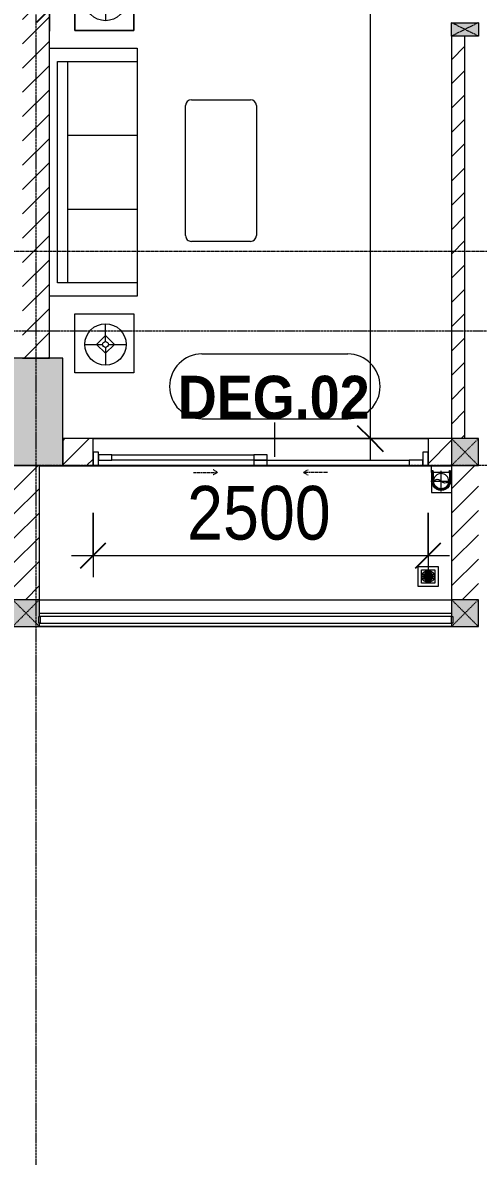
# Model space of a CAD drawing. Header units: millimetres. Extents: x 1591 to 239055, y -15958 to 83255.
# Drawn here: x 203932 to 207332, y 19388 to 27837 of the extents above; entities that cross this region are included whole.
import ezdxf

# ---------------------------------------------------------------- set-up
doc = ezdxf.new("R2010")
doc.units = ezdxf.units.MM
for name, pattern in [('Dash', [6, 3, -3]), ('Dash Dot 3_16_', [7.9375, 4.7625, -1.5875, 0, -1.5875]), ('Grid Line', [22.225, 12.7, -3.175, 3.175, -3.175]), ('IMPORT-CENTER _2_', [40.64, 25.4, -5.08, 5.08, -5.08])]:
    doc.linetypes.add(name, pattern=pattern)
for name, color, linetype, lineweight in [('0-1', 250, 'Continuous', 5), ('A-ANNO-DIMS', 211, 'Continuous', 9), ('A-ANNO-DIMS-160', 211, 'Continuous', 9), ('A-DOOR', 31, 'Continuous', 9), ('A-DOOR-FRAM', 31, 'Continuous', 9), ('A-DOOR-HDLN', 31, 'Dash', 9), ('A-DOOR-IDEN', 31, 'Continuous', 9), ('A-FLOR-1', 7, 'Continuous', 9), ('A-FLOR-2', 9, 'Continuous', 9), ('A-FLOR-HRAL', 11, 'Continuous', 9), ('A-WALL', 113, 'Continuous', 9), ('A-WALL-1', 253, 'Continuous', 18), ('A-WALL-3', 113, 'Continuous', 18), ('A-WALL-PATT-1', 10, 'Continuous', 9), ('A-WALL-PATT-2', 111, 'Continuous', 9), ('G-ANNO-SYMB-1', 111, 'Dash Dot 3_16_', 18), ('G-IMPT', 8, 'Continuous', 9), ('G-IMPT-2', 8, 'IMPORT-CENTER _2_', 9), ('I-FURN', 30, 'Continuous', 9), ('I-FURN-1', 254, 'Continuous', 9), ('M-EQPM', 50, 'Continuous', 9), ('S-COLS', 52, 'Continuous', 9), ('S-COLS-1', 52, 'Continuous', 5), ('S-COLS-2', 250, 'Continuous', 18), ('S-COLS-3', 254, 'Continuous', 9), ('S-COLS-4', 253, 'Continuous', 18), ('S-COLS-5', 52, 'Continuous', 18), ('S-COLS-HDLN', 52, 'Dash', 9), ('S-COLS-HDLN-1', 9, 'Dash', 9), ('S-GRID-1', 1, 'Grid Line', 9)]:
    doc.layers.add(name, color=color, linetype=linetype, lineweight=lineweight)
doc.styles.add('Arial_B_5', font='arialbd_0.ttf', dxfattribs={"width": 0.9, "height": 320})
doc.styles.add('UTM Avo', font='UTM Avo.ttf', dxfattribs={"width": 0.9, "height": 400})
doc.dimstyles.new('1_Dim_chi_tiet_2_5', dxfattribs={"dimscale": 304.8, "dimtxt": 399.720379, "dimasz": 0.629921, "dimexe": 0.524934, "dimexo": 0.0625, "dimgap": 0.052493, "dimtad": 1, "dimdec": 0, "dimrnd": 5, "dimzin": 0, "dimdsep": 46, "dimtxsty": 'UTM Avo', "dimblk1": 'OBLIQUE', "dimblk2": 'OBLIQUE', "dimsah": 1, "dimcen": 0.09, "dimdle": 0.524934, "dimazin": 0, "dimtfac": 1, "dimtdec": 4, "dimtix": 1, "dimtmove": 0, "dimatfit": 3, "dimfxl": 1.049869, "dimfxlon": 1, "dimtvp": 1, "dimtolj": 1, "dimtzin": 0, "dimarcsym": 2})
pattern_1 = [(45, (95879.7, 0), (-90.50967, 90.50967), [])]

# ---------------------------------------------------------------- blocks, each defined once
blk = doc.blocks.new('NCV_TKTC_KET CAU_rvt-1-TKCS_MB TẦNG 6-8')
at = {"layer": 'S-COLS-1'}
h = blk.add_hatch(color=256, dxfattribs=at)
h.paths.add_polyline_path([(108352.6, 24536.9), (108352.6, 25336.9), (107952.6, 25336.9), (107952.6, 24536.9), (107982.6, 24536.9)])
h.paths.add_polyline_path([(107972.6, 24561.9), (107972.6, 24611.9), (107982.6, 24611.9), (107982.6, 24561.9)])
at = {"layer": 'A-FLOR-1'}
for p, q in [((108177.6, 24535.2), (111252.6, 24535.2)), ((108177.6, 23336.9), (111252.6, 23336.9))]:
    blk.add_line(p, q, dxfattribs=at)
at = {"layer": 'S-COLS-2'}
for p, q in [((108352.6, 25336.9), (107952.6, 25336.9)), ((108352.6, 24536.9), (108352.6, 25336.9)), ((107952.6, 24536.9), (108352.6, 24536.9))]:
    blk.add_line(p, q, dxfattribs=at)
blk = doc.blocks.new('LOBBY_SOFA_1 - LOBBY_SOFA_1-V28-TKCS_MB TẦNG 6-8')
at = {"layer": 'I-FURN'}
for p, q in [((-2128.3, 1548.5), (-1160.3, 1548.5)), ((-2172.3, 1064.5), (-2172.3, 1504.5)), ((-1116.3, 1504.5), (-1116.3, 1064.5)), ((-1160.3, 1020.5), (-2128.3, 1020.5)), ((-2688.2, 633.5), (-3128.2, 633.5)), ((-3128.2, 633.5), (-3128.2, 193.5)), ((-2688.2, 193.5), (-2688.2, 633.5)), ((-2556, 660), (-708, 660)), ((-2556, 4.9), (-2556, 660)), ((-2457, 66), (-2457, 660)), ((-1907, 143), (-1907, 660)), ((-1357, 143), (-1357, 660)), ((-807, 660), (-807, 66)), ((-708, 660), (-708, 4.9)), ((-575.9, 633.5), (-135.9, 633.5)), ((-575.9, 193.5), (-575.9, 633.5)), ((-135.9, 633.5), (-135.9, 193.5)), ((-2915.4, 445), (-2915.4, 577)), ((-348.6, 445), (-348.6, 577)), ((-2937.4, 423), (-3069.4, 423)), ((-2981.4, 423), (-2915.4, 489)), ((-2915.4, 357), (-2981.4, 423)), ((-2915.4, 489), (-2849.4, 423)), ((-2849.4, 423), (-2915.4, 357)), ((-2893.4, 423), (-2761.4, 423)), ((-370.6, 423), (-502.6, 423)), ((-348.6, 489), (-414.6, 423)), ((-414.6, 423), (-348.6, 357)), ((-282.6, 423), (-348.6, 489)), ((-348.6, 357), (-282.6, 423)), ((-326.6, 423), (-194.6, 423)), ((-2915.4, 269), (-2915.4, 401)), ((-348.6, 269), (-348.6, 401)), ((-3128.2, 193.5), (-2688.2, 193.5)), ((-135.9, 193.5), (-575.9, 193.5)), ((-807, 143), (-2457, 143)), ((-807, 66), (-2457, 66))]:
    blk.add_line(p, q, dxfattribs=at)
for centre, radius in [((-2915.4, 423), 154), ((-348.6, 423), 154), ((-2915.4, 423), 22), ((-348.6, 423), 22)]:
    blk.add_circle(centre, radius, dxfattribs=at)
for centre, start, end in [((-2128.3, 1504.5), 90, 180), ((-1160.3, 1504.5), 0, 90), ((-2128.3, 1064.5), 180, 270), ((-1160.3, 1064.5), 270, 0)]:
    blk.add_arc(centre, 44, start, end, dxfattribs=at)
at = {"layer": 'I-FURN-1'}
for p, q in [((-2128.3, 1548.5), (-1160.3, 1548.5)), ((-2172.3, 1064.5), (-2172.3, 1504.5)), ((-1116.3, 1504.5), (-1116.3, 1064.5)), ((-1160.3, 1020.5), (-2128.3, 1020.5)), ((-3128.2, 633.5), (-2688.2, 633.5)), ((-3128.2, 193.5), (-3128.2, 633.5)), ((-2688.2, 633.5), (-2688.2, 193.5)), ((-2556, 660), (-708, 660)), ((-2556, 4.9), (-2556, 660)), ((-708, 660), (-708, 4.9)), ((-575.9, 633.5), (-135.9, 633.5)), ((-575.9, 193.5), (-575.9, 633.5)), ((-135.9, 633.5), (-135.9, 193.5)), ((-2688.2, 193.5), (-3128.2, 193.5)), ((-135.9, 193.5), (-575.9, 193.5))]:
    blk.add_line(p, q, dxfattribs=at)
for centre, start, end in [((-2128.3, 1504.5), 90, 180), ((-1160.3, 1504.5), 0, 90), ((-2128.3, 1064.5), 180, 270), ((-1160.3, 1064.5), 270, 0)]:
    blk.add_arc(centre, 44, start, end, dxfattribs=at)
blk = doc.blocks.new('G1_SOF - BO TRU - 100x200-746114-TKCS_MB TẦNG 6-8')
at = {"layer": 'S-COLS'}
blk.add_hatch(color=256, dxfattribs=at).paths.add_polyline_path([(50, -100), (50, 100), (-50, 100), (-50, -100)])
at = {"layer": 'S-COLS-4'}
for p, q in [((-50, 100), (50, 100)), ((-50, -100), (-50, 100)), ((50, 100), (50, -100)), ((50, -100), (-50, -100))]:
    blk.add_line(p, q, dxfattribs=at)
at = {"layer": 'S-COLS-HDLN-1'}
for p, q in [((50, -100), (-50, 100)), ((-50, -100), (50, 100))]:
    blk.add_line(p, q, dxfattribs=at)
blk = doc.blocks.new('NCV_TKTC_TANG 6 - 8_rvt-2-TKCS_MB TẦNG 6-8')
at = {"layer": 'A-WALL-PATT-1'}
h = blk.add_hatch(dxfattribs=at)
h.set_pattern_fill('FP_1', color=256, style=0, pattern_type=2)
h.set_pattern_definition([(45, (0, 0), (-90.50967, 90.50967), [])])
h.paths.add_polyline_path([(111352.6, 24736.9), (111352.6, 27736.9), (111252.6, 27736.9), (111252.6, 24736.9)])
at = {"layer": 'A-FLOR-2'}
for p, q in [((108577.6, 24736.9), (111077.6, 24736.9)), ((111077.6, 24736.9), (108577.6, 24736.9)), ((108617.6, 24536.9), (109777.6, 24536.9)), ((108177.6, 23536.9), (111252.6, 23536.9))]:
    blk.add_line(p, q, dxfattribs=at)
at = {"layer": 'A-WALL-1'}
for p, q in [((111252.6, 27736.9), (111252.6, 24736.9)), ((111352.6, 24736.9), (111352.6, 27736.9))]:
    blk.add_line(p, q, dxfattribs=at)
at = {"layer": 'I-FURN-1', "rotation": 270.0000000000001}
blk.add_blockref('LOBBY_SOFA_1 - LOBBY_SOFA_1-V28-TKCS_MB TẦNG 6-8', (108247.7, 25090.4), dxfattribs=at)
at = {"layer": 'S-COLS-3', "rotation": 90.0000000000011}
blk.add_blockref('G1_SOF - BO TRU - 100x200-746114-TKCS_MB TẦNG 6-8', (111352.6, 27786.9), dxfattribs=at)
blk = doc.blocks.new('G1_SOF - BO TRU - 200x200-V5-TKCS_MB TẦNG 6-8')
at = {"layer": 'S-COLS'}
blk.add_hatch(color=256, dxfattribs=at).paths.add_polyline_path([(95, -100), (100, -100), (100, -74.6), (95, -74.6), (95, -24.6), (100, -24.6), (100, 100), (-100, 100), (-100, -100)])
at = {"layer": 'S-COLS-5'}
for p, q in [((100, 100), (-100, 100)), ((-100, 100), (-100, -100)), ((100, -24.6), (100, 100)), ((100, -100), (100, -74.6)), ((-100, -100), (100, -100))]:
    blk.add_line(p, q, dxfattribs=at)
at = {"layer": 'S-COLS-HDLN'}
for p, q in [((100, 100), (-100, -100)), ((-100, 100), (100, -100))]:
    blk.add_line(p, q, dxfattribs=at)
blk = doc.blocks.new('G1_SOF - BO TRU - 200x200-V3-TKCS_MB TẦNG 6-8')
at = {"layer": 'S-COLS'}
blk.add_hatch(color=256, dxfattribs=at).paths.add_polyline_path([(-90.1, -100), (100, -100), (100, 100), (-100, 100), (-100, -24.6), (-90.1, -24.6), (-90.1, -74.6), (-100, -74.6), (-100, -100)])
at = {"layer": 'S-COLS-5'}
for p, q in [((100, 100), (-100, 100)), ((-100, 100), (-100, -24.6)), ((100, -100), (100, 100)), ((-100, -74.6), (-100, -100)), ((-100, -100), (100, -100))]:
    blk.add_line(p, q, dxfattribs=at)
at = {"layer": 'S-COLS-HDLN'}
for p, q in [((100, 100), (-100, -100)), ((-100, 100), (100, -100))]:
    blk.add_line(p, q, dxfattribs=at)
blk = doc.blocks.new('G1_SOF - BO TRU - 200x200-3056268-TKCS_MB TẦNG 6-8')
at = {"layer": 'S-COLS'}
blk.add_hatch(color=256, dxfattribs=at).paths.add_polyline_path([(100, -100), (100, 100), (-100, 100), (-100, -100)])
at = {"layer": 'S-COLS-5'}
for p, q in [((100, 100), (-100, 100)), ((-100, 100), (-100, -100)), ((100, -100), (100, 100)), ((-100, -100), (100, -100))]:
    blk.add_line(p, q, dxfattribs=at)
at = {"layer": 'S-COLS-HDLN'}
for p, q in [((100, 100), (-100, -100)), ((-100, 100), (100, -100))]:
    blk.add_line(p, q, dxfattribs=at)
blk = doc.blocks.new('TKTC_XREF_251221_MB TANG 2-7 - TKTC_XREF_260130_MB TANG 2-5_dwg_$cc-4746805-TKCS_MB TẦNG 6-8')
at = {"layer": 'G-IMPT-2'}
for p, q in [((-0.673, 0), (0.673, 0)), ((0, -0.673), (0, 0.673))]:
    blk.add_line(p, q, dxfattribs=at)
at = {"layer": 'M-EQPM'}
blk.add_circle((0, 0), 0.5, dxfattribs=at)
for centre, radius, start, end in [((0, 0), 0.5, 90, 270), ((0.188, 0.25), 0.313, 126.8699, 233.1301), ((-0.188, -0.25), 0.313, 306.8699, 53.1301)]:
    blk.add_arc(centre, radius, start, end, dxfattribs=at)
blk = doc.blocks.new('TKTC_XREF_251221_MB TANG 2-7 - TKTC_XREF_260130_MB TANG 2-5_dwg_CUM U_DN100-4746799-TKCS_MB TẦNG 6-8')
at = {"layer": 'G-IMPT'}
blk.add_hatch(color=256, dxfattribs=at).paths.add_polyline_path([(0, 61), (15.8, 58.9), (30.5, 52.8), (43.1, 43.1), (52.8, 30.5), (58.9, 15.8), (61, 0), (58.9, -15.8), (52.8, -30.5), (43.1, -43.1), (30.5, -52.8), (15.8, -58.9), (0, -61), (0, -57), (14.8, -55.1), (28.5, -49.4), (40.3, -40.3), (49.4, -28.5), (55.1, -14.8), (57, 0), (55.1, 14.8), (49.4, 28.5), (40.3, 40.3), (28.5, 49.4), (14.8, 55.1), (0, 57)])
for p, q in [((-79.1, 66.6), (-79.1, 63.4)), ((-76.6, 66.6), (-76.6, 63.4)), ((-74.6, 66.6), (-74.6, 63.4)), ((-72.7, 69.3), (-72.7, 60.7)), ((-66.9, 67.9), (-71.7, 67.9)), ((-66.9, 62.1), (-71.7, 62.1)), ((-65, 69), (0, 69)), ((-79.1, -63.4), (-79.1, -66.6)), ((-76.6, -63.4), (-76.6, -66.6)), ((-74.6, -63.4), (-74.6, -66.6)), ((-72.7, -60.7), (-72.7, -69.3)), ((-66.9, -62.1), (-71.7, -62.1)), ((-66.9, -67.9), (-71.7, -67.9)), ((-65, -69), (0, -69))]:
    blk.add_line(p, q, dxfattribs=at)
at = {"layer": 'G-IMPT', "flags": 128}
for points in [[(-72.7, 67.6), (-78.1, 67.6), (-78.1, 62.4), (-72.7, 62.4)], [(-71.7, 59.2), (-66.9, 59.2), (-66.9, 70.8), (-71.7, 70.8)], [(-66.9, 70.8), (-66.9, 72.7), (-65, 72.7), (-65, 57.3), (-66.9, 57.3), (-66.9, 59.2)], [(-65, 61), (0, 61), (0, 57)], [(-72.7, -62.4), (-78.1, -62.4), (-78.1, -67.6), (-72.7, -67.6)], [(-71.7, -70.8), (-66.9, -70.8), (-66.9, -59.2), (-71.7, -59.2)], [(-66.9, -59.2), (-66.9, -57.3), (-65, -57.3), (-65, -72.7), (-66.9, -72.7), (-66.9, -70.8)], [(-65, -61), (0, -61), (0, -57)]]:
    blk.add_lwpolyline(points, dxfattribs=at)
at = {"layer": 'G-IMPT'}
for centre, radius, start, end in [((-78.1, 66.6), 0.96, 90, 180), ((-78.1, 63.4), 0.96, 180, 270), ((-71.1, 69.3), 1.56, 112.61986, 247.38014), ((-67.9, 65), 4.8, 143.1301, 216.8699), ((-71.1, 60.7), 1.56, 112.61986, 247.38014), ((0, 0), 69, 270, 90), ((0, 0), 61, 270, 90), ((0, 0), 57, 270, 90), ((-78.1, -63.4), 0.96, 90, 180), ((-78.1, -66.6), 0.96, 180, 270), ((-71.1, -60.7), 1.56, 112.61986, 247.38014), ((-67.9, -65), 4.8, 143.1301, 216.8699), ((-71.1, -69.3), 1.56, 112.61986, 247.38014)]:
    blk.add_arc(centre, radius, start, end, dxfattribs=at)
blk = doc.blocks.new('TKTC_XREF_251221_MB TANG 2-7 - TKTC_XREF_260130_MB TANG 2-5_dwg_THU NUOC - THU NUOC-444531-TKCS_MB TẦNG 1-4746810-TKCS_MB TẦNG 6-8')
at = {"layer": 'G-IMPT'}
for p, q in [((-23.3, 10.8), (40.9, 10.8)), ((40.9, 4.8), (-23.3, 4.8)), ((-11, 23.3), (28.5, 23.3)), ((28.5, 17.3), (-11, 17.3)), ((-1.1, 35.6), (18.5, 35.6)), ((18.5, 29.6), (-1.1, 29.6)), ((-23.3, -13.6), (40.9, -13.6)), ((40.9, -19.6), (-23.3, -19.6)), ((-11, -26.1), (28.5, -26.1)), ((28.5, -32.1), (-11, -32.1)), ((-1.1, -38.5), (18.5, -38.5)), ((18.5, -44.5), (-1.1, -44.5))]:
    blk.add_line(p, q, dxfattribs=at)
at = {"layer": 'G-IMPT', "flags": 128}
for points in [[(83.7, -79.4), (83.7, 70.6), (-66.3, 70.6), (-66.3, -79.4)], [(58.7, -54.4), (58.7, 45.6), (-41.3, 45.6), (-41.3, -54.4)]]:
    blk.add_lwpolyline(points, close=True, dxfattribs=at)
for points in [[(-23.3, -1.2), (0.7, -1.2), (0.7, -7.2), (-23.3, -7.2)], [(40.9, -7.2), (16.7, -7.2), (16.7, -1.2), (40.9, -1.2)]]:
    blk.add_lwpolyline(points, dxfattribs=at)
at = {"layer": 'G-IMPT'}
for centre, radius, start, end in [((8.7, -4.4), 45, 360, 180), ((8.7, -4.4), 45, 360, 180), ((-23.3, 7.8), 3, 90, 270), ((-11, 20.3), 3, 90, 270), ((-1.1, 32.6), 3, 90, 270), ((18.5, 32.6), 3, 270, 90), ((28.5, 20.3), 3, 270, 90), ((40.9, 7.8), 3, 270, 90), ((8.7, -4.4), 45, 180, 360), ((8.7, -4.4), 45, 180, 360), ((-23.3, -4.2), 3, 90, 270), ((-23.3, -16.6), 3, 90, 270), ((-11, -29.1), 3, 90, 270), ((-1.1, -41.5), 3, 90, 270), ((18.5, -41.5), 3, 270, 90), ((28.5, -29.1), 3, 270, 90), ((40.9, -4.2), 3, 270, 90), ((40.9, -16.6), 3, 270, 90)]:
    blk.add_arc(centre, radius, start, end, dxfattribs=at)
blk = doc.blocks.new('TKTC_XREF_251221_MB TANG 2-7 - TKTC_XREF_251221_MB TANG 2-7-2039446-TKCS_MB TẦNG 6-8')
at = {"layer": 'M-EQPM'}
for p, q in [((77450.2, 7248.2), (77450.6, 7298)), ((77450.6, 7298), (77600, 7298)), ((77600, 7248.2), (77450.2, 7248.2)), ((77600, 7248.1), (77450.5, 7248.1)), ((77450.5, 7248.1), (77450.5, 7098.4)), ((77450.5, 7098.4), (77600, 7098.4))]:
    blk.add_line(p, q, dxfattribs=at)
at = {"extrusion": (0, 0, -1)}
for name, p, xscale, yscale, zscale, rotation in [('TKTC_XREF_251221_MB TANG 2-7 - TKTC_XREF_260130_MB TANG 2-5_dwg_$cc-4746805-TKCS_MB TẦNG 6-8', (-77522, 7183.2), 113.7150000000073, 113.7150000000073, -113.7150000000073, 89.99900866374671), ('TKTC_XREF_251221_MB TANG 2-7 - TKTC_XREF_260130_MB TANG 2-5_dwg_CUM U_DN100-4746799-TKCS_MB TẦNG 6-8', (-77522.9, 7183.2), 0.9975000000000007, 0.9975000000000007, -0.9975000000000008, 270.0009913382951)]:
    blk.add_blockref(name, p, dxfattribs=dict(at, xscale=xscale, yscale=yscale, zscale=zscale, rotation=rotation))
at = {"extrusion": (0, 0, -1), "zscale": -1}
blk.add_blockref('TKTC_XREF_251221_MB TANG 2-7 - TKTC_XREF_260130_MB TANG 2-5_dwg_THU NUOC - THU NUOC-444531-TKCS_MB TẦNG 1-4746810-TKCS_MB TẦNG 6-8', (-77434.2, 6477.7), dxfattribs=at)
blk = doc.blocks.new('DEG_02-DEG_03 - DEG_02-2500x2400mm-CỬA ĐI 02 CÁNH TRƯỢT-625766-TKCS_MB TẦNG 6-8')
at = {"layer": 'A-DOOR'}
for p, q in [((-1110, 100), (-1210, 100)), ((-1210, 100), (-1210, 60)), ((-1110, 60), (-1110, 100)), ((-1110, 100), (-50, 100)), ((50, 100), (-50, 100)), ((-50, 100), (-50, 60)), ((50, 60), (50, 100)), ((-1210, 60), (-1110, 60)), ((-50, 60), (-1110, 60)), ((50, 60), (-50, 60)), ((-50, 60), (-50, 20)), ((-50, 60), (50, 60)), ((-50, 20), (50, 20)), ((50, 20), (50, 60)), ((50, 60), (1110, 60)), ((1110, 20), (50, 20)), ((1210, 60), (1110, 60)), ((1110, 60), (1110, 20)), ((1110, 20), (1210, 20)), ((1210, 20), (1210, 60))]:
    blk.add_line(p, q, dxfattribs=at)
at = {"layer": 'A-DOOR-FRAM'}
for p, q in [((-1210, 100), (-1250, 100)), ((-1250, 100), (-1250, 0)), ((-1210, 0), (-1210, 100)), ((1250, 100), (1210, 100)), ((1210, 100), (1210, 0)), ((1250, 0), (1250, 100)), ((-1250, 0), (-1210, 0)), ((1210, 0), (1250, 0))]:
    blk.add_line(p, q, dxfattribs=at)
at = {"layer": 'A-DOOR-HDLN'}
for p, q in [((-320.4, 151.1), (-355, 171.1)), ((320.4, 151.1), (355, 171.1)), ((-500.4, 151.1), (-320.4, 151.1)), ((-320.4, 151.1), (-355, 131.1)), ((320.4, 151.1), (355, 131.1)), ((500.4, 151.1), (320.4, 151.1))]:
    blk.add_line(p, q, dxfattribs=at)
blk = doc.blocks.new('Railing - 50 x 10mm-1251311-TKCS_MB TẦNG 6-8')
at = {"layer": 'A-FLOR-HRAL'}
for p, q in [((25, 5), (-25, 5)), ((-25, 5), (-25, -5)), ((25, -5), (25, 5)), ((-25, -5), (25, -5))]:
    blk.add_line(p, q, dxfattribs=at)
blk = doc.blocks.new('Railing - Railing-3828144-TKCS_MB TẦNG 6-8')
at = {"layer": 'A-FLOR-HRAL'}
for p, q in [((111252.5, 23412.4), (108182.6, 23412.4)), ((108182.6, 23362.4), (111252.5, 23362.4))]:
    blk.add_line(p, q, dxfattribs=at)
at = {"extrusion": (0, 0, -1), "zscale": -1, "rotation": 90}
for p in [(-108177.6, 23387.4), (-111257.5, 23387.4)]:
    blk.add_blockref('Railing - 50 x 10mm-1251311-TKCS_MB TẦNG 6-8', p, dxfattribs=at)
blk = doc.blocks.new('DIMBLOCK119-TKCS_MB TẦNG 6-8')
at = {"layer": 'A-ANNO-DIMS-160'}
for p, q in [((204132.3, 28254.2), (204132.3, 27774.2)), ((204132.3, 27934.2), (204132.3, 28254.2)), ((212132.3, 28254.2), (212132.3, 27774.2)), ((212132.3, 27934.2), (212132.3, 28254.2)), ((203972.3, 27934.2), (212292.3, 27934.2))]:
    blk.add_line(p, q, dxfattribs=at)
at = {"layer": 'A-ANNO-DIMS-160', "lineweight": 25}
for p, q in [((204132.3, 27934.2), (204228.3, 28030.2)), ((212132.3, 27934.2), (212228.3, 28030.2)), ((204132.3, 27934.2), (204036.3, 27838.2)), ((212132.3, 27934.2), (212036.3, 27838.2))]:
    blk.add_line(p, q, dxfattribs=at)
at = {"layer": 'A-ANNO-DIMS-160', "color": 0, "insert": (207584.5, 28453.9), "char_height": 400, "width": 1314.636, "attachment_point": 1, "line_spacing_factor": 1.110334, "style": 'UTM Avo'}
blk.add_mtext('8000', dxfattribs=at)
blk = doc.blocks.new('_Oblique')
at = {"color": 0, "linetype": 'ByBlock', "lineweight": -2}
blk.add_line((-0.5, -0.5), (0.5, 0.5), dxfattribs=at)
blk = doc.blocks.new('DIMBLOCK127-TKCS_MB TẦNG 6-8')
at = {"layer": 'A-ANNO-DIMS-160'}
for p, q in [((206526.9, 24576.9), (206526.9, 33496.9)), ((206206.9, 33336.9), (206686.9, 33336.9)), ((206526.9, 33336.9), (206206.9, 33336.9)), ((206206.9, 24736.9), (206686.9, 24736.9)), ((206526.9, 24736.9), (206206.9, 24736.9))]:
    blk.add_line(p, q, dxfattribs=at)
at = {"layer": 'A-ANNO-DIMS-160', "lineweight": 25}
for p, q in [((206526.9, 33336.9), (206430.9, 33432.9)), ((206526.9, 33336.9), (206622.9, 33240.9)), ((206526.9, 24736.9), (206430.9, 24832.9)), ((206526.9, 24736.9), (206622.9, 24640.9))]:
    blk.add_line(p, q, dxfattribs=at)
at = {"layer": 'A-ANNO-DIMS-160', "color": 0, "insert": (206007.3, 28489.2), "char_height": 400, "width": 1314.636, "attachment_point": 1, "rotation": 90, "line_spacing_factor": 1.110334, "style": 'UTM Avo'}
blk.add_mtext('8600', dxfattribs=at)
blk = doc.blocks.new('DIMBLOCK176-TKCS_MB TẦNG 6-8')
at = {"layer": 'A-ANNO-DIMS-160'}
for p, q in [((204457.3, 24185), (204457.3, 23705)), ((204457.3, 23865), (204457.3, 24185)), ((206957.3, 24185), (206957.3, 23705)), ((206957.3, 23865), (206957.3, 24185)), ((204297.3, 23865), (207117.3, 23865))]:
    blk.add_line(p, q, dxfattribs=at)
at = {"layer": 'A-ANNO-DIMS-160', "lineweight": 25}
for p, q in [((204457.3, 23865), (204553.3, 23961)), ((206957.3, 23865), (207053.3, 23961)), ((204457.3, 23865), (204361.3, 23769)), ((206957.3, 23865), (206861.3, 23769))]:
    blk.add_line(p, q, dxfattribs=at)
at = {"layer": 'A-ANNO-DIMS-160', "color": 0, "insert": (205159.5, 24384.6), "char_height": 400, "width": 1314.636, "attachment_point": 1, "line_spacing_factor": 1.110334, "style": 'UTM Avo'}
blk.add_mtext('2500', dxfattribs=at)
blk = doc.blocks.new('STN_Door Tag - STN_Door Tag-1788670-TKCS_MB TẦNG 6-8')
at = {"layer": 'A-DOOR-IDEN'}
for p, q in [((-3.37, 1.495), (3.431, 1.495)), ((-3.37, -1.524), (3.431, -1.524))]:
    blk.add_line(p, q, dxfattribs=at)
for centre, start, end in [((-3.37, -0.015), 90, 270), ((3.431, -0.015), 270, 90)]:
    blk.add_arc(centre, 1.509, start, end, dxfattribs=at)

msp = doc.modelspace()

# ---------------------------------------------------------------- hatches: boundary and pattern name
at = {"layer": 'A-WALL-PATT-2'}
h = msp.add_hatch(dxfattribs=at)
h.set_pattern_fill('FP_1', color=256, style=0, pattern_type=2)
h.set_pattern_definition(pattern_1)
h.paths.add_polyline_path([(203932.3, 25336.9), (204132.3, 25336.9), (204132.3, 28836.9), (203932.3, 28836.9), (203932.3, 25736.7)])
h.paths.add_polyline_path([(203932.3, 29036.9), (204132.3, 29036.9), (204132.3, 32536.9), (203932.3, 32536.9), (203932.3, 29969.4)])
h = msp.add_hatch(dxfattribs=at)
h.set_pattern_fill('FP_1', color=256, style=0, pattern_type=2)
h.set_pattern_definition(pattern_1)
h.paths.add_polyline_path([(206957.3, 24536.9), (207132.3, 24536.9), (207132.3, 24736.9), (206957.3, 24736.9), (206957.3, 24678.5)])
h.paths.add_polyline_path([(204232.3, 24536.9), (204457.3, 24536.9), (204457.3, 24736.9), (204232.3, 24736.9), (204232.3, 24678.5)])
h = msp.add_hatch(dxfattribs=at)
h.set_pattern_fill('FP_1', color=256, style=0, pattern_type=2)
h.set_pattern_definition(pattern_1)
h.paths.add_polyline_path([(204057.3, 23536.9), (204057.3, 24536.9), (203857.3, 24536.9), (203857.3, 23536.9)])
h = msp.add_hatch(dxfattribs=at)
h.set_pattern_fill('FP_1', color=256, style=0, pattern_type=2)
h.set_pattern_definition(pattern_1)
h.paths.add_polyline_path([(207332.3, 23536.9), (207332.3, 24536.9), (207132.3, 24536.9), (207132.3, 23536.9)])

# ---------------------------------------------------------------- linework, layer by layer
at = {"layer": 'A-DOOR-IDEN'}
msp.add_line((205813.6, 24601.2), (205813.9, 24858.4), dxfattribs=at)
at = {"layer": 'A-WALL'}
for p, q in [((204457.3, 24736.9), (206957.3, 24736.9)), ((205657.3, 24536.9), (204497.3, 24536.9)), ((204057.3, 23437.4), (207132.3, 23437.4)), ((207132.3, 23337.4), (204057.3, 23337.4))]:
    msp.add_line(p, q, dxfattribs=at)
at = {"layer": 'A-WALL-3'}
for p, q in [((204132.3, 25336.9), (204132.3, 28836.9)), ((203932.3, 25336.9), (204132.3, 25336.9)), ((204457.3, 24736.9), (204232.3, 24736.9)), ((204232.3, 24736.9), (204232.3, 24536.9)), ((204457.3, 24536.9), (204457.3, 24736.9)), ((207132.3, 24736.9), (206957.3, 24736.9)), ((206957.3, 24736.9), (206957.3, 24536.9)), ((204057.3, 24536.9), (203857.3, 24536.9)), ((204057.3, 23536.9), (204057.3, 24536.9)), ((204232.3, 24536.9), (204457.3, 24536.9)), ((206957.3, 24536.9), (207132.3, 24536.9)), ((207132.3, 24536.9), (207132.3, 23536.9))]:
    msp.add_line(p, q, dxfattribs=at)
at = {"layer": 'G-ANNO-SYMB-1'}
msp.add_line((124639, 26135.3), (229692.1, 26135.3), dxfattribs=at)
at = {"layer": 'S-GRID-1'}
for p, q in [((204032.3, 19149.4), (204032.3, 77012.5)), ((221768.6, 25536.9), (132338.5, 25536.9)), ((223800.6, 24536.9), (130306.5, 24536.9))]:
    msp.add_line(p, q, dxfattribs=at)

# ---------------------------------------------------------------- block references
at = {"layer": '0-1'}
for name in ['NCV_TKTC_KET CAU_rvt-1-TKCS_MB TẦNG 6-8', 'NCV_TKTC_TANG 6 - 8_rvt-2-TKCS_MB TẦNG 6-8']:
    msp.add_blockref(name, (95879.7, 0), dxfattribs=at)
at = {"layer": 'A-DOOR', "rotation": 180}
msp.add_blockref('DEG_02-DEG_03 - DEG_02-2500x2400mm-CỬA ĐI 02 CÁNH TRƯỢT-625766-TKCS_MB TẦNG 6-8', (205707.3, 24636.9), dxfattribs=at)
at = {"layer": 'A-DOOR-IDEN', "xscale": 159.9999999999999, "yscale": 159.9999999999999, "zscale": 159.9999999999999}
msp.add_blockref('STN_Door Tag - STN_Door Tag-1788670-TKCS_MB TẦNG 6-8', (205809, 25128.7), dxfattribs=at)
at = {"layer": 'A-FLOR-HRAL'}
msp.add_blockref('Railing - Railing-3828144-TKCS_MB TẦNG 6-8', (95879.7, 0), dxfattribs=at)
at = {"layer": 'M-EQPM'}
msp.add_blockref('TKTC_XREF_251221_MB TANG 2-7 - TKTC_XREF_251221_MB TANG 2-7-2039446-TKCS_MB TẦNG 6-8', (129532.3, 17236.9), dxfattribs=at)
at = {"layer": 'S-COLS'}
for name, p in [('G1_SOF - BO TRU - 200x200-3056268-TKCS_MB TẦNG 6-8', (207232.3, 24636.9)), ('G1_SOF - BO TRU - 200x200-V5-TKCS_MB TẦNG 6-8', (203957.3, 23436.9)), ('G1_SOF - BO TRU - 200x200-V3-TKCS_MB TẦNG 6-8', (207232.3, 23436.9))]:
    msp.add_blockref(name, p, dxfattribs=at)

# ---------------------------------------------------------------- texts
at = {"layer": 'A-DOOR-IDEN', "insert": (205805.8, 25043.3), "char_height": 320, "width": 1467.36, "attachment_point": 5, "line_spacing_factor": 0.936439, "style": 'Arial_B_5'}
msp.add_mtext('\\pt7.2,14.4,21.6,28.8,36,43.2,50.4,57.6,64.8,72,79.2,86.4,93.6,100.8,108,115.2,122.4,129.6,136.8,144,151.2,158.4,165.6,172.8,180,187.2,194.4,201.6,208.8,216,223.2,230.4;DEG.02', dxfattribs=at)

# ---------------------------------------------------------------- dimensions: what is measured, and where the dimension line sits
at = {"layer": 'A-ANNO-DIMS'}
dim = msp.add_linear_dim(base=(206526.9, 33336.9), p1=(206206.9, 24736.9), p2=(206206.9, 33336.9), angle=90, dimstyle='1_Dim_chi_tiet_2_5', override={"dimpost": '<>', "dimfxl": 8600}, dxfattribs=at)
dim.commit()
dim.dimension.update_dxf_attribs({"geometry": 'DIMBLOCK127-TKCS_MB TẦNG 6-8', "text_midpoint": (206303.9, 29036.9)})
for base, p1, p2, override, picture, middle in [((212132.3, 27934.2), (204132.3, 28254.2), (212132.3, 28254.2), {"dimpost": '<>', "dimfxl": 8000}, 'DIMBLOCK119-TKCS_MB TẦNG 6-8', (208132.3, 28157.2)), ((206957.3, 23865), (204457.3, 24185), (206957.3, 24185), {"dimpost": '<>', "dimfxl": 2500}, 'DIMBLOCK176-TKCS_MB TẦNG 6-8', (205707.3, 24088))]:
    dim = msp.add_linear_dim(base=base, p1=p1, p2=p2, dimstyle='1_Dim_chi_tiet_2_5', override=override, dxfattribs=at)
    dim.commit()
    dim.dimension.update_dxf_attribs({"geometry": picture, "text_midpoint": middle})

doc.saveas('drawing.dxf')
